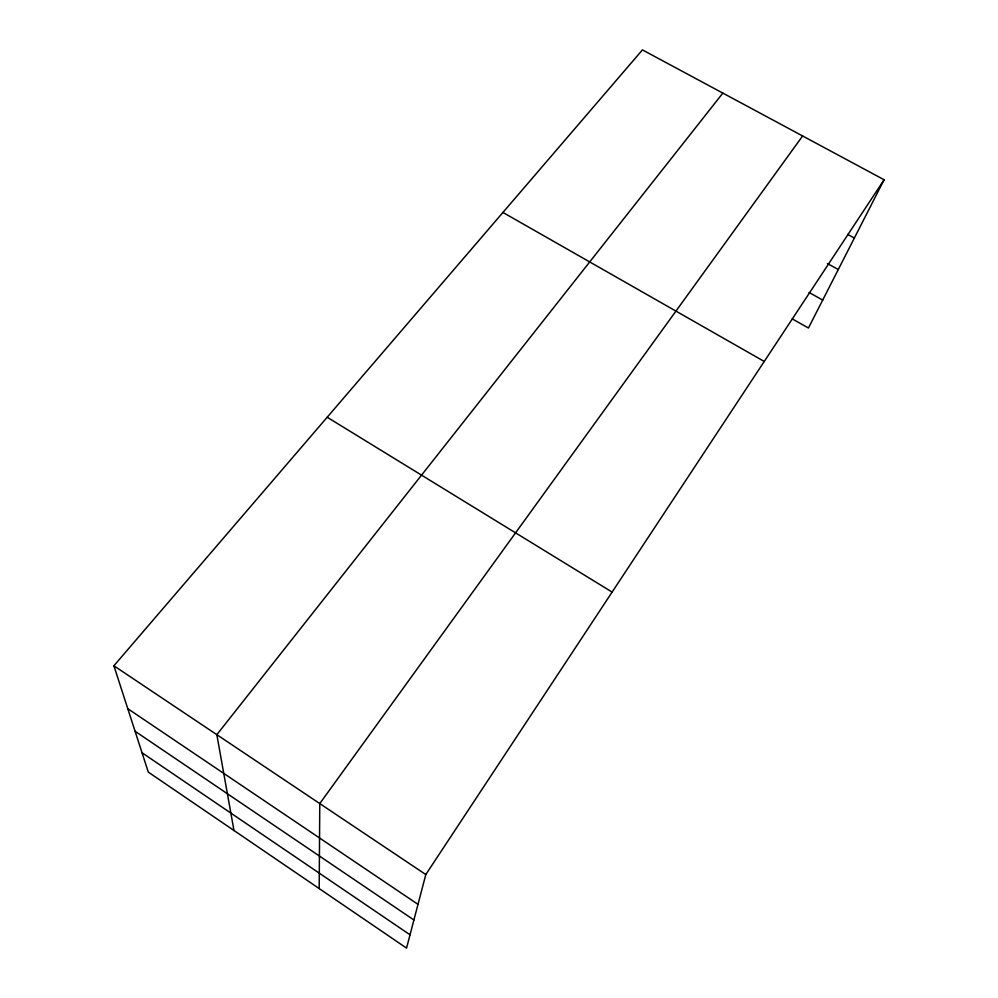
<?xml version="1.0" encoding="UTF-8"?>
<svg xmlns="http://www.w3.org/2000/svg" width="998" height="998" viewBox="0 0 998 998"><rect width="100%" height="100%" fill="white"/><g stroke="black" fill="none" stroke-linecap="round" stroke-linejoin="round"><path stroke-width="1.5" d="M319.198 888.569L319.772 803.577L802.617 135.965M884.103 179.752L425.809 874.547L406.548 948.1L148.29 772.103L113.897 665.778L642.438 49.9L884.103 179.752L808.442 328.005L792.275 318.923M722.851 93.113L216.84 734.678L233.969 830.486M847.601 234.355L854.35 238.048M827.442 263.547L838.283 269.535M809.079 292.476L822.701 300.074M502.93 212.449L764.243 361.463M327.182 417.239L612.111 592.101M113.897 665.778L425.809 874.547M127.781 708.68L418 904.363M135.079 731.26L413.908 919.981M142.04 752.754L410.028 934.802"/></g></svg>
